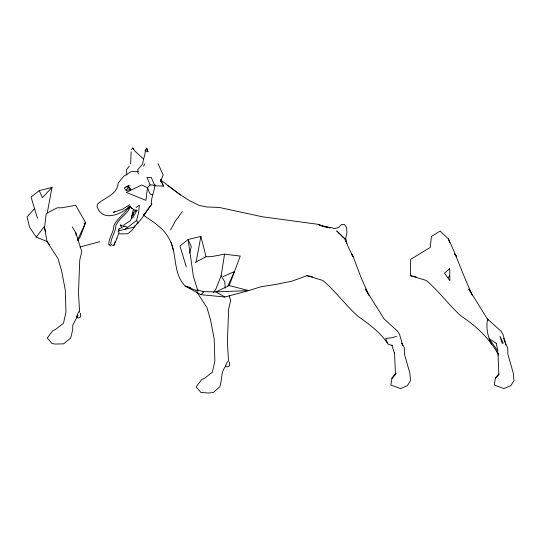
<?xml version="1.0" encoding="UTF-8"?>
<svg xmlns="http://www.w3.org/2000/svg" width="541" height="541" viewBox="0 0 541 541"><rect width="100%" height="100%" fill="white"/><g stroke="black" fill="none" stroke-linecap="round" stroke-linejoin="round"><path stroke-width="0.81" d="M498.579 354.747C489.646 338.937 476.607 326.176 461.514 316.357C448.908 305.273 439.143 291.301 426.267 280.448L410.328 275.68L410.693 259.301L430.23 247.467L431.42 236.471L440.164 231.007L448.482 239.021C457.172 257.455 463.671 276.769 472.367 295.244L468.756 289.016L488.232 320.333M128.095 209.049L128.285 206.723M155.024 184.258C154.57 191.521 150.783 197.722 151.311 205.249L151.865 203.673M213.641 292.546L215.839 289.205L221.127 275.815L224.556 254.169L240.265 256.089L229.215 285.587L215.839 291.91L202.185 291.626M116.876 238.256L119.108 232.265L118.648 231.284L119.101 228.674M78.026 315.112L72.751 325.195L72.751 329.496L70.743 337.99L63.568 343.846L55.141 344.049L52.058 343.562L47.256 337.99L52.795 330.666L55.48 329.496L63.48 323.302L65.961 312.13L65.305 290.179L61.62 270.818L58.049 258.645L47.04 241.638L44.524 227.66L46.201 213.796L47.256 212.944L51.997 187.429L39.202 190.601L31.067 197.12L37.39 218.03M195.098 262.723L196.153 261.864L200.894 236.356L188.092 239.528L179.964 246.04L186.287 266.95M136.028 210.253L136.974 210.253L133.701 212.383L133.052 214.851L132.112 214.851L133.228 210.097L136.974 210.253L132.768 217.874L131.828 217.874L130.205 220.802L123.875 224.914L123.875 226.537M189.681 253.107L191.284 246.595L188.092 239.528L193.421 276.579L198.053 291.261L185.164 286.027C172.2 273.056 177.833 252.823 168.684 238.081C163.727 228.261 152.792 221.56 143.838 215.494M118.689 231.893L118.161 230.824L125.052 229.323L136.582 220.512L138.712 212.153L139.287 205.174L136.082 207.541M134.161 209.928L130.212 206.872C127.52 214.479 118.892 217.888 115.909 225.489C115.618 232.299 110.993 237.465 110.689 244.052L112.339 245.249L113.948 245.249L115.287 241.354M76.362 317.168L78.702 311.717L79.615 312.137L78.486 292.924L79.77 259.978L81.759 251.484L75.882 232.887L72.23 226.895M160.447 181.431L163.199 175.095L158.026 163.578M113.948 245.249L116.998 238.317M77.586 240.062L85.586 222.601L75.659 205.242L62.337 207.724L57.15 207.845L47.256 212.944M227.524 286.703L234.483 271.528L223.115 276.579M133.052 214.851L132.423 216.042L131.477 216.042L131.828 217.874M225.725 366.271C220.309 372.222 222.486 379.992 219.639 386.916L213.289 392.489L208.718 393.03L200.954 392.489L196.153 386.916L201.685 379.586L204.376 378.423L212.376 372.222L214.851 361.05L214.195 339.106L210.517 319.738L206.946 307.565L196.816 291.964M170.557 229.986L175.392 221.059L182.398 211.49M135.243 225.306C133.627 228.917 130.787 231.906 127.318 233.834L119.426 233.834M143.426 166.195L144.893 163.835M77.803 240.447L80.318 236.66L85.586 222.601L84.071 223.277M145.231 149.519C145.772 154.537 142.993 158.946 142.743 163.835L137.854 169.597L137.867 172.43L138.543 173.85M126.127 190.391L128.589 186.807L128.183 185.739L124.173 188.038L126.127 190.391L130.773 189.614M143.757 215.264L150.682 205.424L141.586 218.726L134.215 227.044L125.052 229.323L126.939 227.849M34.678 208.508L27.05 216.894L29.525 227.146L36.274 237.1L47.642 241.719M36.274 237.1L44.058 226.801L45.748 231.521M129.177 166.195L126.547 169.637L126.756 175.128M131.49 149.587L132.761 147.97L134.952 151.122L143.636 159.115M131.477 216.042L132.991 214.114M448.117 277.621L449.625 275.802M51.997 187.429L42.387 197.675L39.202 190.601M190.615 287.704L185.164 286.027L200.948 294.696L203.842 291.775L196.836 289.618M143.892 214.229L145.069 213.364M160.758 179.531L163.477 186.104L154.685 185.773L152.319 184.968L150.107 184.968L147.456 187.639L145.908 200.359L126.269 192.38L141.695 184.995L147.456 187.639L149.58 193.076L150.297 194.091L152.298 194.807M130.239 205.878C121.711 214.256 102.141 222.804 96.947 206.256L97.901 203.734C105.15 197.438 117.444 194.442 118.168 183.162L123.74 176.251L130.57 172.011L131.274 171.612L138.368 171.612M136.9 223.832L138.212 222.933L136.582 220.512M129.664 204.714L122.55 209.286L113.319 212.302L114.854 211.781M118.932 229.1L121.786 227.45M196.153 261.864L206.047 256.772L211.233 256.644L224.556 254.169M312.657 276.843L306.909 275.68L292.099 281.11L276.363 284.336L260.579 286.852L248.772 290.578L224.887 297.002L200.948 294.696M396.539 336.306L392.807 337.564L385.632 338.592L387.241 342.595M79.973 247.007L99.875 241.658M143.311 214.662L144.826 214.398M128.183 185.739L130.043 185.739M125.938 186.807L128.589 186.807L130.902 189.052M132.761 212.383L133.701 212.383M132.437 213.999L133.377 213.999M123.632 226.537L126.743 226.537M76.267 317.553L78.695 317.912L80.67 316.864L80.481 313.239M324.113 226.571L332.384 227.876L334.034 228.762L338.49 227.599L341.581 224.454L344.448 224.454L346.551 227.531L346.984 232.339L345.726 238.182L346.815 243.876M410.328 275.68L416.076 276.843M324.066 226.598L330.267 227.876L318.913 224.84L323.288 226.442L318.155 224.332L262.405 216.792L219.45 207.494L206.54 206.953L199.047 205.397L190.087 200.995L180.376 194.828L168.062 185.685M229.215 285.587L248.772 290.578L215.839 291.91L224.887 297.002M306.909 275.68L322.842 280.448C335.724 291.301 345.489 305.273 358.095 316.357C369.253 324.242 380.438 332.472 388.073 344.11L392.401 345.658L391.84 344.982L394.545 353.604M122.428 227.923L120.853 226.246L120.406 224.988L124.092 226.537M120.406 224.988L121.346 225.435M108.991 244.735L110.891 246.027M127.575 186.807L126.939 186.368L128.589 186.807L129.38 189.614M109.823 244.85L108.727 244.052C109.032 237.465 113.657 232.299 113.948 225.489C116.829 218.889 123.355 215.068 127.155 209.286L130.212 206.872L132.078 208.535M180.376 194.828L161.948 180.978L161.076 179.734M47.04 241.638L49.738 244.694M454.616 253.905L456.496 256.38L454.92 254.236M351.197 253.905L353.077 256.38L360.894 277.141L368.942 295.244L365.331 289.016L384.137 318.967L397.466 331.092L399.528 334.318L402.808 345.415L401.733 343.264M351.494 254.236L353.077 256.38L349.128 248.961L345.063 239.021L336.745 231.007L345.063 239.021L345.719 241.455M221.127 275.815L224.779 281.814L225.218 288.11M496.631 351.143L498.619 354.7M401.848 343.224L404.303 347.843L404.438 354.159L409.977 373.588L410.531 380.695L407.373 385.686L400.475 388.594L390.825 385.016L391.955 378.24L395.992 373.581L391.955 378.24L395.43 374.135L394.531 352.739M506.795 346.071L507.728 347.843L507.864 354.159L513.395 373.588L513.95 380.695L510.792 385.686L503.894 388.594L494.244 385.016L495.373 378.24L498.917 374.142L495.373 378.24L498.849 374.135L497.957 352.739M160.968 181.046L163.477 186.104M503.258 343.21L499.958 336.306L502.258 343.616M132.761 147.97L133.377 149.269M147.253 150.107L148.045 151.872L146.638 147.97L146.99 149.519M491.492 344.11C487.61 336.428 485.94 327.474 487.563 318.967L500.892 331.092L502.947 334.318L506.234 345.415L503.563 338.253M150.107 184.968L146.963 177.448L151.352 177.448L154.685 185.773M229.222 295.859L230.649 300.404L228.66 308.897L227.376 341.844L228.512 361.063L227.599 361.462L225.157 366.473L227.585 366.832L229.567 365.784L229.377 362.166M171.03 242.226L173.539 250.632M449.483 242.49L448.462 238.547L448.482 239.021M200.894 236.356L206.047 256.772M118.364 230.101L118.648 231.284M145.901 149.587L146.266 151.791M498.261 353.598L498.464 355.173M75.882 232.887L76.044 235.254M131.132 151.791L130.651 163.835M449.706 268.546L444.492 273.185L449.848 280.617L449.706 268.546M496.185 343.278L489.05 338.592L497.957 351.244L496.185 343.278"/></g></svg>
